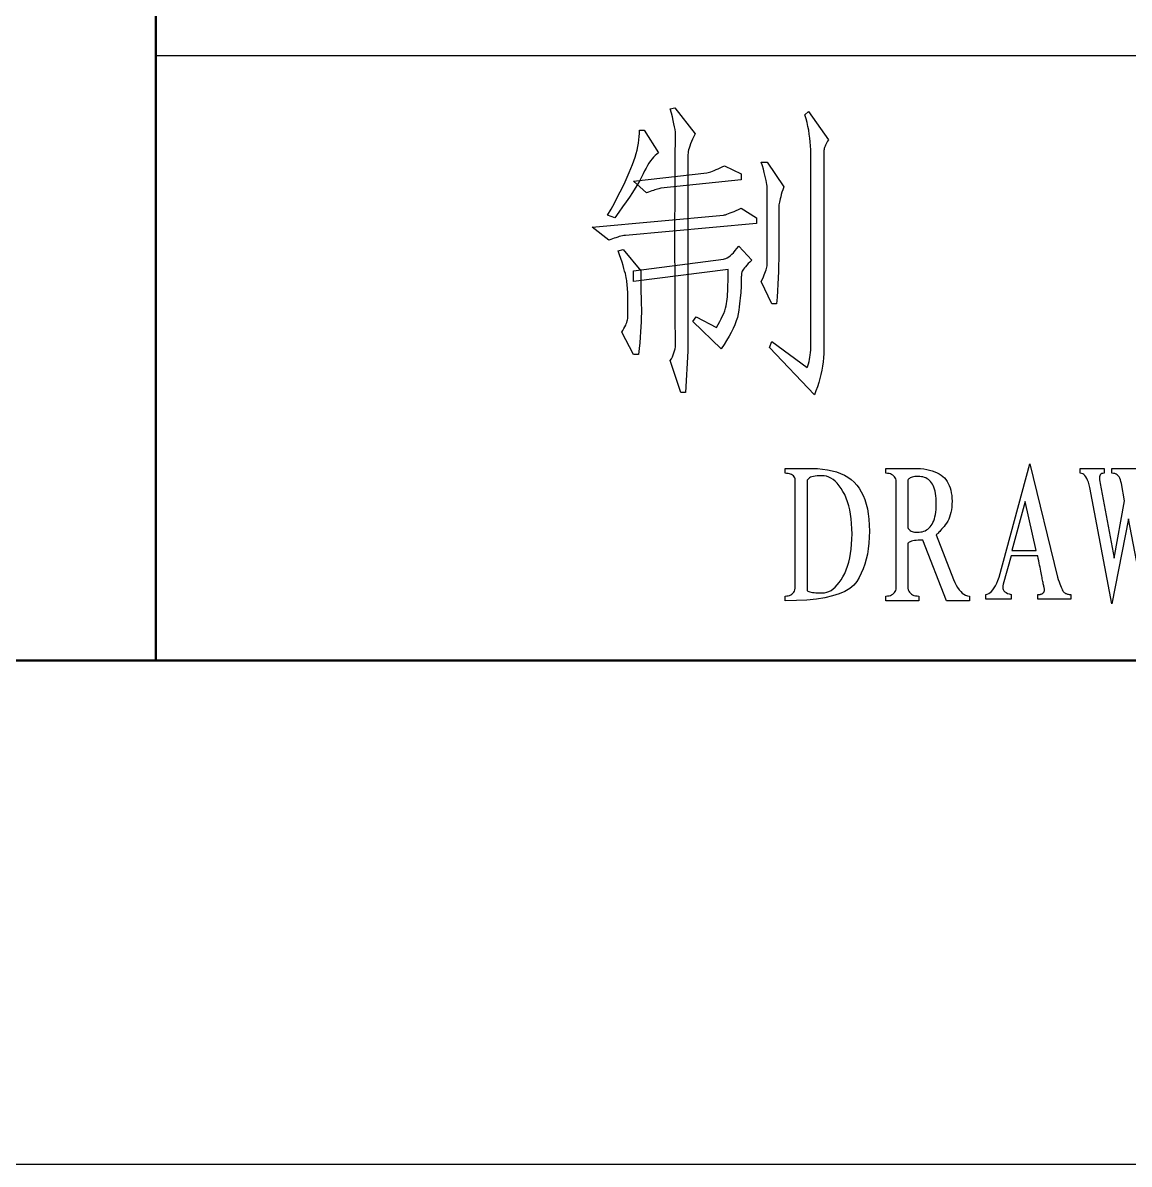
# Model space of a CAD drawing. Extents: x 0 to 420, y 0 to 297.
# Drawn here: x 233.68 to 244.66, y 0 to 11.33 of the extents above; entities that cross this region are included whole.
import ezdxf

# ---------------------------------------------------------------- set-up
doc = ezdxf.new("R2010")
doc.units = 0

msp = doc.modelspace()

# ---------------------------------------------------------------- linework, layer by layer
at = {"color": 7, "lineweight": 50}
for p, q in [((235, 5), (235, 47)), ((415, 5), (25, 5)), ((235, 5), (415, 5)), ((235, 5), (415, 5)), ((235, 5), (415, 5)), ((235, 5), (415, 5)), ((235, 5), (415, 5)), ((235, 5), (415, 5)), ((235, 5), (415, 5))]:
    msp.add_line(p, q, dxfattribs=at)
at = {"color": 7, "lineweight": 25}
for p, q in [((303, 11), (235, 11)), ((0, 0), (420, 0))]:
    msp.add_line(p, q, dxfattribs=at)
for points in [[(240.157, 8.175), (240.156, 8.204), (240.155, 8.249), (240.154, 8.311), (240.154, 8.388), (240.153, 8.482), (240.152, 8.592), (240.152, 8.719), (240.152, 8.861), (240.151, 9.02), (240.151, 9.194), (240.151, 9.369), (240.152, 9.526), (240.152, 9.667), (240.152, 9.791), (240.153, 9.899), (240.154, 9.989), (240.154, 10.063), (240.155, 10.121), (240.156, 10.161), (240.157, 10.184), (240.158, 10.201), (240.157, 10.22), (240.155, 10.242), (240.152, 10.267), (240.147, 10.294), (240.141, 10.324), (240.134, 10.357), (240.125, 10.393), (240.116, 10.431), (240.105, 10.472), (240.151, 10.483), (240.351, 10.226), (240.337, 10.198), (240.325, 10.172), (240.315, 10.148), (240.306, 10.125), (240.298, 10.104), (240.292, 10.084), (240.287, 10.066), (240.283, 10.049), (240.281, 10.034), (240.28, 10.02), (240.28, 9.989), (240.28, 9.922), (240.28, 9.818), (240.28, 9.677), (240.28, 9.5), (240.28, 9.287), (240.28, 9.037), (240.28, 8.751), (240.28, 8.428), (240.28, 8.069), (240.257, 7.659), (240.21, 7.659), (240.105, 7.976), (240.116, 7.994), (240.125, 8.013), (240.134, 8.033), (240.141, 8.052), (240.147, 8.072), (240.152, 8.092), (240.155, 8.112), (240.157, 8.133), (240.158, 8.154)], [(241.628, 8.046), (241.625, 8.004), (241.62, 7.962), (241.615, 7.92), (241.607, 7.879), (241.599, 7.838), (241.589, 7.797), (241.577, 7.756), (241.564, 7.716), (241.55, 7.676), (241.534, 7.636), (241.089, 8.104), (241.112, 8.163), (241.464, 7.905), (241.471, 7.924), (241.477, 7.944), (241.482, 7.965), (241.486, 7.986), (241.49, 8.008), (241.493, 8.03), (241.496, 8.054), (241.498, 8.078), (241.499, 8.102), (241.499, 8.128), (241.499, 10.026), (241.498, 10.066), (241.497, 10.106), (241.494, 10.145), (241.49, 10.184), (241.484, 10.223), (241.478, 10.261), (241.47, 10.299), (241.462, 10.338), (241.452, 10.375), (241.44, 10.413), (241.476, 10.448), (241.675, 10.167), (241.666, 10.153), (241.658, 10.14), (241.651, 10.127), (241.645, 10.114), (241.64, 10.102), (241.635, 10.091), (241.632, 10.08), (241.63, 10.069), (241.628, 10.059), (241.628, 10.05), (241.628, 10.021), (241.628, 9.955), (241.628, 9.85), (241.628, 9.707), (241.628, 9.525), (241.628, 9.306), (241.628, 9.048), (241.628, 8.752), (241.628, 8.418)], [(239.554, 9.393), (239.483, 9.417), (239.518, 9.479), (239.55, 9.538), (239.579, 9.595), (239.607, 9.649), (239.633, 9.701), (239.656, 9.75), (239.678, 9.797), (239.697, 9.841), (239.714, 9.882), (239.73, 9.921), (239.743, 9.958), (239.755, 9.994), (239.765, 10.03), (239.775, 10.065), (239.782, 10.1), (239.789, 10.133), (239.794, 10.166), (239.797, 10.198), (239.799, 10.23), (239.8, 10.261), (239.847, 10.261), (239.987, 10.038), (239.971, 10.025), (239.955, 10.011), (239.939, 9.994), (239.924, 9.976), (239.908, 9.956), (239.893, 9.934), (239.878, 9.91), (239.864, 9.884), (239.849, 9.857), (239.835, 9.827), (239.82, 9.795), (239.801, 9.761), (239.78, 9.724), (239.756, 9.685), (239.73, 9.642), (239.7, 9.598), (239.668, 9.551), (239.632, 9.501), (239.595, 9.448)], [(240.808, 9.768), (240.011, 9.686), (240.001, 9.684), (239.99, 9.681), (239.978, 9.677), (239.966, 9.673), (239.952, 9.669), (239.938, 9.664), (239.922, 9.659), (239.906, 9.653), (239.888, 9.646), (239.87, 9.64), (239.741, 9.757), (240.468, 9.839), (240.48, 9.842), (240.494, 9.845), (240.508, 9.85), (240.524, 9.856), (240.541, 9.862), (240.559, 9.87), (240.579, 9.878), (240.599, 9.888), (240.621, 9.898), (240.644, 9.909), (240.808, 9.827)], [(241.23, 9.698), (241.221, 9.671), (241.213, 9.646), (241.206, 9.622), (241.2, 9.601), (241.194, 9.581), (241.19, 9.563), (241.187, 9.547), (241.185, 9.533), (241.183, 9.521), (241.183, 9.511), (241.183, 9.499), (241.183, 9.482), (241.183, 9.46), (241.183, 9.433), (241.183, 9.401), (241.183, 9.364), (241.183, 9.322), (241.183, 9.274), (241.183, 9.222), (241.183, 9.165), (241.182, 9.105), (241.182, 9.044), (241.181, 8.983), (241.179, 8.921), (241.177, 8.859), (241.174, 8.796), (241.171, 8.732), (241.168, 8.668), (241.164, 8.603), (241.159, 8.538), (241.112, 8.538), (241.007, 8.761), (241.018, 8.783), (241.028, 8.805), (241.037, 8.825), (241.044, 8.843), (241.051, 8.86), (241.056, 8.876), (241.06, 8.89), (241.063, 8.903), (241.065, 8.915), (241.065, 8.925), (241.065, 8.937), (241.065, 8.955), (241.065, 8.978), (241.065, 9.007), (241.065, 9.042), (241.065, 9.082), (241.065, 9.128), (241.065, 9.18), (241.065, 9.237), (241.065, 9.3), (241.065, 9.363), (241.065, 9.42), (241.065, 9.473), (241.065, 9.52), (241.065, 9.562), (241.065, 9.599), (241.065, 9.63), (241.065, 9.656), (241.065, 9.677), (241.065, 9.692), (241.065, 9.706), (241.063, 9.723), (241.06, 9.742), (241.056, 9.764), (241.051, 9.788), (241.044, 9.814), (241.037, 9.843), (241.028, 9.874), (241.018, 9.908), (241.007, 9.944), (241.065, 9.944)], [(240.96, 9.393), (240.96, 9.335), (239.659, 9.218), (239.645, 9.215), (239.63, 9.212), (239.615, 9.209), (239.599, 9.205), (239.583, 9.2), (239.566, 9.195), (239.549, 9.19), (239.532, 9.184), (239.514, 9.178), (239.495, 9.171), (239.331, 9.3), (240.632, 9.417), (240.642, 9.42), (240.654, 9.423), (240.667, 9.428), (240.682, 9.434), (240.699, 9.44), (240.718, 9.448), (240.738, 9.456), (240.759, 9.466), (240.783, 9.476), (240.808, 9.487)], [(239.624, 8.257), (239.635, 8.275), (239.645, 8.293), (239.654, 8.309), (239.662, 8.325), (239.668, 8.34), (239.673, 8.354), (239.677, 8.368), (239.68, 8.381), (239.682, 8.392), (239.683, 8.403), (239.683, 8.415), (239.683, 8.427), (239.683, 8.442), (239.683, 8.458), (239.683, 8.475), (239.683, 8.494), (239.683, 8.514), (239.683, 8.536), (239.683, 8.56), (239.683, 8.585), (239.683, 8.61), (239.682, 8.634), (239.682, 8.657), (239.681, 8.679), (239.68, 8.699), (239.678, 8.718), (239.677, 8.737), (239.675, 8.754), (239.673, 8.769), (239.671, 8.784), (239.668, 8.8), (239.664, 8.818), (239.659, 8.839), (239.652, 8.863), (239.645, 8.89), (239.636, 8.919), (239.626, 8.951), (239.615, 8.987), (239.602, 9.025), (239.589, 9.065), (239.636, 9.077), (239.812, 8.866), (239.812, 8.837), (239.812, 8.808), (239.812, 8.777), (239.812, 8.745), (239.813, 8.712), (239.814, 8.678), (239.814, 8.643), (239.815, 8.607), (239.816, 8.57), (239.817, 8.532), (239.818, 8.492), (239.818, 8.45), (239.817, 8.406), (239.816, 8.36), (239.813, 8.311), (239.81, 8.26), (239.806, 8.207), (239.801, 8.152), (239.795, 8.094), (239.788, 8.034), (239.741, 8.034)], [(240.784, 8.474), (240.778, 8.439), (240.77, 8.404), (240.759, 8.368), (240.745, 8.331), (240.729, 8.293), (240.71, 8.255), (240.688, 8.216), (240.664, 8.175), (240.638, 8.134), (240.608, 8.093), (240.327, 8.362), (240.362, 8.409), (240.562, 8.304), (240.579, 8.334), (240.596, 8.363), (240.61, 8.391), (240.623, 8.418), (240.635, 8.444), (240.645, 8.47), (240.653, 8.494), (240.659, 8.517), (240.664, 8.54), (240.667, 8.561), (240.669, 8.584), (240.671, 8.608), (240.673, 8.634), (240.675, 8.663), (240.676, 8.693), (240.677, 8.726), (240.678, 8.761), (240.678, 8.798), (240.679, 8.837), (240.679, 8.878), (239.741, 8.761), (239.741, 8.866), (240.632, 8.983), (240.644, 8.985), (240.657, 8.988), (240.67, 8.995), (240.684, 9.004), (240.699, 9.016), (240.715, 9.03), (240.731, 9.046), (240.748, 9.066), (240.766, 9.088), (240.784, 9.112), (240.913, 8.972), (240.895, 8.953), (240.879, 8.937), (240.865, 8.921), (240.852, 8.907), (240.841, 8.894), (240.832, 8.882), (240.825, 8.872), (240.819, 8.863), (240.816, 8.855), (240.814, 8.849), (240.812, 8.842), (240.811, 8.834), (240.811, 8.826), (240.81, 8.816), (240.809, 8.805), (240.809, 8.792), (240.808, 8.779), (240.808, 8.764), (240.808, 8.748), (240.808, 8.731), (240.807, 8.713), (240.807, 8.693), (240.806, 8.671), (240.804, 8.648), (240.802, 8.623), (240.799, 8.596), (240.796, 8.568), (240.793, 8.538), (240.789, 8.507)], [(243.814, 5.724), (243.812, 5.732), (243.81, 5.741), (243.809, 5.751), (243.806, 5.761), (243.804, 5.772), (243.802, 5.784), (243.799, 5.796), (243.796, 5.809), (243.794, 5.823), (243.79, 5.837), (243.787, 5.853), (243.784, 5.869), (243.78, 5.886), (243.777, 5.905), (243.773, 5.924), (243.769, 5.945), (243.765, 5.966), (243.76, 5.989), (243.756, 6.012), (243.751, 6.037), (243.486, 6.037), (243.408, 5.755), (243.404, 5.74), (243.403, 5.726), (243.405, 5.713), (243.409, 5.702), (243.415, 5.691), (243.425, 5.681), (243.436, 5.673), (243.45, 5.665), (243.467, 5.659), (243.486, 5.654), (243.486, 5.607), (243.236, 5.607), (243.236, 5.654), (243.25, 5.657), (243.264, 5.663), (243.277, 5.672), (243.291, 5.685), (243.304, 5.701), (243.317, 5.719), (243.33, 5.741), (243.343, 5.766), (243.356, 5.794), (243.369, 5.826), (243.673, 6.951), (243.947, 5.826), (243.954, 5.802), (243.962, 5.78), (243.969, 5.76), (243.975, 5.742), (243.982, 5.726), (243.988, 5.712), (243.994, 5.7), (243.999, 5.691), (244.004, 5.683), (244.009, 5.677), (244.014, 5.673), (244.02, 5.669), (244.025, 5.665), (244.032, 5.662), (244.038, 5.66), (244.046, 5.657), (244.053, 5.656), (244.062, 5.655), (244.07, 5.654), (244.08, 5.654), (244.08, 5.607), (243.751, 5.607), (243.751, 5.654), (243.759, 5.654), (243.766, 5.654), (243.773, 5.655), (243.779, 5.656), (243.785, 5.658), (243.79, 5.659), (243.795, 5.661), (243.799, 5.664), (243.803, 5.666), (243.806, 5.669), (243.809, 5.673), (243.811, 5.677), (243.813, 5.681), (243.815, 5.686), (243.816, 5.691), (243.816, 5.697), (243.816, 5.703), (243.816, 5.709), (243.815, 5.716)], [(241.244, 5.638), (241.26, 5.639), (241.275, 5.641), (241.289, 5.645), (241.301, 5.651), (241.312, 5.658), (241.321, 5.666), (241.329, 5.676), (241.336, 5.688), (241.341, 5.701), (241.345, 5.716), (241.345, 6.802), (241.34, 6.813), (241.334, 6.822), (241.326, 6.83), (241.318, 6.837), (241.308, 6.843), (241.297, 6.848), (241.286, 6.852), (241.273, 6.855), (241.259, 6.856), (241.244, 6.857), (241.244, 6.904), (241.564, 6.904), (241.616, 6.899), (241.665, 6.892), (241.711, 6.882), (241.754, 6.87), (241.794, 6.855), (241.832, 6.837), (241.867, 6.817), (241.899, 6.794), (241.928, 6.768), (241.955, 6.74), (241.978, 6.708), (242, 6.674), (242.018, 6.636), (242.035, 6.595), (242.048, 6.551), (242.06, 6.504), (242.068, 6.453), (242.075, 6.4), (242.078, 6.343), (242.08, 6.283), (242.078, 6.222), (242.075, 6.164), (242.068, 6.108), (242.06, 6.054), (242.048, 6.003), (242.035, 5.954), (242.018, 5.908), (242, 5.864), (241.978, 5.822), (241.955, 5.783), (241.925, 5.746), (241.886, 5.714), (241.838, 5.685), (241.781, 5.66), (241.714, 5.639), (241.639, 5.622), (241.554, 5.608), (241.46, 5.599), (241.356, 5.593), (241.244, 5.591)], [(241.462, 5.693), (241.469, 5.688), (241.478, 5.684), (241.489, 5.681), (241.501, 5.678), (241.515, 5.675), (241.531, 5.673), (241.548, 5.671), (241.567, 5.67), (241.588, 5.67), (241.611, 5.669), (241.634, 5.671), (241.657, 5.676), (241.679, 5.684), (241.7, 5.695), (241.721, 5.709), (241.742, 5.727), (241.761, 5.748), (241.781, 5.772), (241.8, 5.799), (241.818, 5.829), (241.835, 5.863), (241.85, 5.898), (241.864, 5.935), (241.875, 5.974), (241.885, 6.016), (241.893, 6.06), (241.9, 6.105), (241.904, 6.153), (241.907, 6.203), (241.908, 6.255), (241.907, 6.307), (241.904, 6.357), (241.9, 6.405), (241.893, 6.45), (241.885, 6.494), (241.875, 6.535), (241.864, 6.574), (241.85, 6.61), (241.835, 6.645), (241.818, 6.677), (241.8, 6.707), (241.781, 6.733), (241.761, 6.757), (241.741, 6.777), (241.72, 6.794), (241.699, 6.808), (241.677, 6.819), (241.654, 6.827), (241.631, 6.832), (241.607, 6.833), (241.584, 6.833), (241.562, 6.832), (241.543, 6.829), (241.526, 6.826), (241.51, 6.822), (241.497, 6.817), (241.485, 6.81), (241.476, 6.803), (241.468, 6.795), (241.462, 6.787)], [(242.462, 6.162), (242.462, 5.716), (242.466, 5.701), (242.472, 5.688), (242.479, 5.676), (242.487, 5.666), (242.497, 5.658), (242.509, 5.651), (242.522, 5.645), (242.537, 5.641), (242.554, 5.639), (242.572, 5.638), (242.572, 5.591), (242.244, 5.591), (242.244, 5.638), (242.26, 5.639), (242.275, 5.641), (242.289, 5.644), (242.301, 5.649), (242.312, 5.656), (242.321, 5.663), (242.329, 5.673), (242.336, 5.683), (242.341, 5.695), (242.345, 5.708), (242.345, 6.787), (242.341, 6.8), (242.336, 6.812), (242.329, 6.822), (242.321, 6.832), (242.312, 6.839), (242.301, 6.846), (242.289, 6.85), (242.275, 6.854), (242.26, 6.856), (242.244, 6.857), (242.244, 6.904), (242.587, 6.904), (242.619, 6.9), (242.649, 6.895), (242.678, 6.889), (242.704, 6.881), (242.729, 6.872), (242.752, 6.862), (242.773, 6.851), (242.792, 6.839), (242.81, 6.825), (242.826, 6.81), (242.84, 6.794), (242.852, 6.776), (242.863, 6.756), (242.873, 6.736), (242.881, 6.713), (242.888, 6.689), (242.893, 6.664), (242.897, 6.637), (242.899, 6.609), (242.9, 6.579), (242.899, 6.55), (242.897, 6.521), (242.894, 6.494), (242.889, 6.469), (242.883, 6.445), (242.876, 6.422), (242.867, 6.401), (242.857, 6.381), (242.846, 6.362), (242.833, 6.345), (242.821, 6.329), (242.809, 6.315), (242.797, 6.302), (242.787, 6.29), (242.778, 6.28), (242.769, 6.271), (242.762, 6.263), (242.755, 6.256), (242.749, 6.251), (242.744, 6.247), (242.915, 5.802), (242.928, 5.772), (242.942, 5.746), (242.956, 5.722), (242.97, 5.701), (242.986, 5.683), (243.002, 5.668), (243.018, 5.656), (243.035, 5.647), (243.053, 5.641), (243.072, 5.638), (243.072, 5.591), (242.845, 5.591), (242.611, 6.193), (242.587, 6.192), (242.565, 6.192), (242.545, 6.19), (242.527, 6.188), (242.511, 6.185), (242.497, 6.182), (242.486, 6.177), (242.476, 6.173), (242.468, 6.167)], [(242.697, 6.763), (242.687, 6.775), (242.676, 6.786), (242.665, 6.795), (242.653, 6.803), (242.64, 6.81), (242.626, 6.816), (242.612, 6.82), (242.597, 6.823), (242.581, 6.825), (242.564, 6.826), (242.547, 6.825), (242.532, 6.824), (242.519, 6.822), (242.506, 6.819), (242.496, 6.816), (242.486, 6.812), (242.478, 6.806), (242.471, 6.801), (242.466, 6.794), (242.462, 6.787), (242.462, 6.318), (242.466, 6.309), (242.471, 6.301), (242.477, 6.294), (242.485, 6.288), (242.494, 6.283), (242.504, 6.278), (242.515, 6.275), (242.527, 6.273), (242.541, 6.271), (242.556, 6.271), (242.573, 6.272), (242.589, 6.274), (242.604, 6.277), (242.619, 6.282), (242.633, 6.287), (242.647, 6.295), (242.659, 6.303), (242.671, 6.313), (242.682, 6.325), (242.693, 6.337), (242.702, 6.351), (242.711, 6.367), (242.719, 6.385), (242.725, 6.404), (242.731, 6.424), (242.735, 6.447), (242.739, 6.47), (242.742, 6.496), (242.743, 6.523), (242.744, 6.552), (242.743, 6.581), (242.742, 6.608), (242.739, 6.633), (242.736, 6.657), (242.732, 6.679), (242.727, 6.699), (242.721, 6.718), (242.714, 6.735), (242.706, 6.75)], [(243.736, 6.091), (243.626, 6.576), (243.494, 6.091)]]:
    msp.add_lwpolyline(points, close=True, dxfattribs=at)
msp.add_lwpolyline([(244.814, 5.56), (244.65, 6.404), (244.486, 5.56), (244.267, 6.716), (244.26, 6.743), (244.253, 6.767), (244.245, 6.788), (244.237, 6.806), (244.228, 6.822), (244.218, 6.834), (244.208, 6.844), (244.197, 6.851), (244.185, 6.855), (244.173, 6.857), (244.173, 6.904), (244.408, 6.904), (244.408, 6.857), (244.396, 6.856), (244.386, 6.853), (244.378, 6.848), (244.371, 6.841), (244.367, 6.831), (244.364, 6.82), (244.362, 6.807), (244.363, 6.792), (244.365, 6.775), (244.369, 6.755), (244.509, 6.013), (244.611, 6.583), (244.58, 6.755), (244.576, 6.775), (244.571, 6.792), (244.565, 6.807), (244.557, 6.82), (244.548, 6.831), (244.538, 6.841), (244.527, 6.848), (244.515, 6.853), (244.501, 6.856), (244.486, 6.857), (244.486, 6.904), (244.736, 6.904)], dxfattribs=at)

doc.saveas('drawing.dxf')
